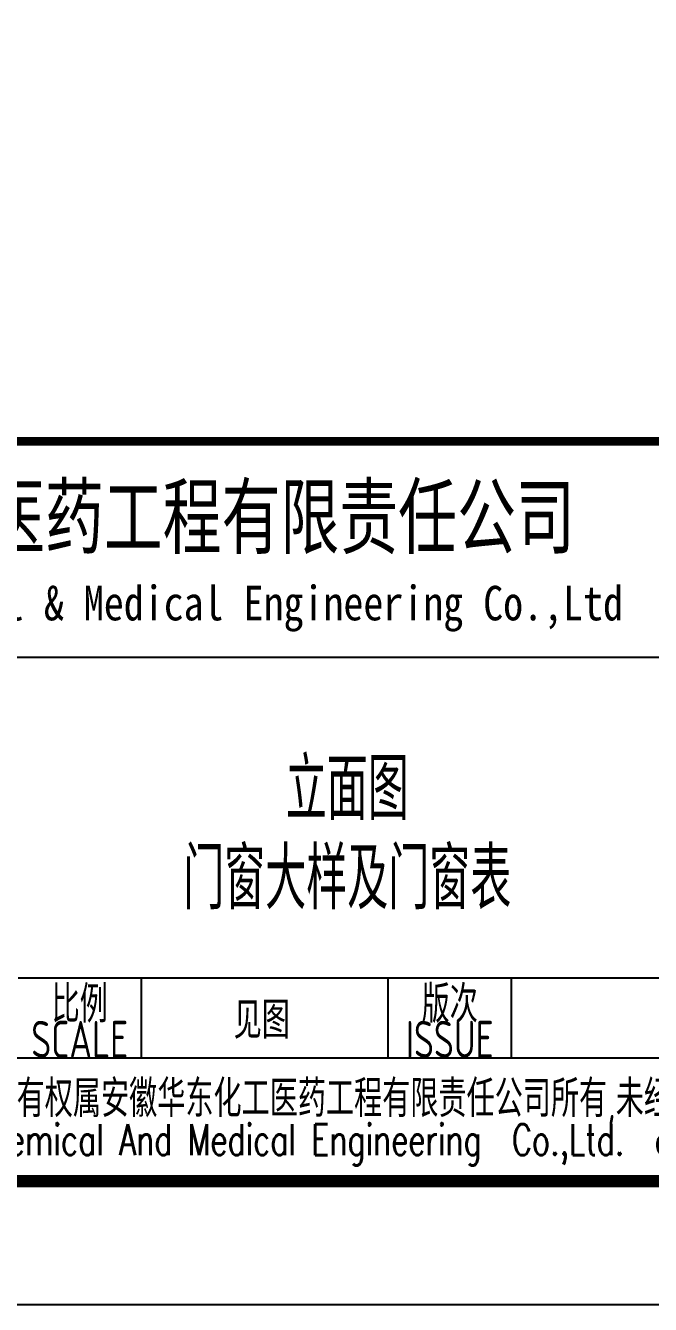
# Model space of a CAD drawing. Extents: x 4678611 to 4812712, y -485691 to -238224.
# Drawn here: x 4779333 to 4784399, y -485691 to -475319 of the extents above; entities that cross this region are included whole.
import ezdxf
from ezdxf.enums import TextEntityAlignment as Align

# ---------------------------------------------------------------- set-up
doc = ezdxf.new("R2010")
doc.units = 0
doc.header["$LTSCALE"] = 1000
doc.header["$MEASUREMENT"] = 0
doc.layers.get('0').update_dxf_attribs({"linetype": 'CONTINUOUS'})
doc.layers.add('PUB_TITLE', color=4, linetype='CONTINUOUS')
doc.styles.add('AHD', font='sceie.shx', dxfattribs={"width": 0.7, "bigfont": 'sceic.shx'})
doc.styles.add('ECEC_TQ', font='txt_l.shx', dxfattribs={"bigfont": 'hztxt_l.shx'})
doc.styles.add('sceie', font='sceie.shx', dxfattribs={"bigfont": 'sceic.shx'})
doc.styles.add('宋体', font='', dxfattribs={"width": 0.7})
doc.styles.get('宋体').set_extended_font_data('SimSun')

msp = doc.modelspace()

# ---------------------------------------------------------------- linework, layer by layer
for p, q in [((4773772.5, -480440.7), (4784772.5, -480440.7)), ((4779272.5, -483040.7), (4791772.5, -483040.7)), ((4780272.5, -483690.7), (4780272.5, -483040.7)), ((4782272.5, -483690.7), (4782272.5, -483040.7)), ((4783272.5, -483690.7), (4783272.5, -483040.7)), ((4773772.5, -483690.7), (4791772.5, -483690.7)), ((4773772.5, -484690.7), (4791772.5, -484690.7))]:
    msp.add_line(p, q)
at = {"const_width": 70}
msp.add_lwpolyline([(4791772.5, -478690.7), (4773772.5, -478690.7)], dxfattribs=at)
at = {"layer": 'PUB_TITLE', "color": 4}
msp.add_lwpolyline([(4708672.5, -485690.7), (4792772.5, -485690.7), (4792772.5, -426290.7), (4708672.5, -426290.7)], close=True, dxfattribs=at)
at = {"layer": 'PUB_TITLE', "color": 4, "const_width": 100}
msp.add_lwpolyline([(4711172.5, -484690.7), (4791772.5, -484690.7), (4791772.5, -427290.7), (4711172.5, -427290.7)], close=True, dxfattribs=at)

# ---------------------------------------------------------------- texts
for s, height, style, width, p in [('安徽华东化工医药工程有限责任公司', 500, '宋体', 0.7, (4779967.4, -479290.7)), ('Anhui Huadong Chemical & Medical Engineering Co.,Ltd', 280, '宋体', 0.85, (4779967.4, -480040.7)), ('立面图', 500, 'AHD', 0.7, (4781941.4, -481483.1)), ('门窗大样及门窗表', 500, 'AHD', 0.7, (4781941.4, -482209.4)), ('比例', 300, 'sceie', 0.8, (4779772.5, -483240.7)), ('版次', 300, 'sceie', 0.8, (4782772.5, -483240.7)), ('见图', 300, 'sceie', 0.8, (4781248.4, -483377.7)), ('SCALE', 300, 'sceie', 0.8, (4779772.5, -483540.7)), ('ISSUE', 300, 'sceie', 0.8, (4782772.5, -483540.7)), ('本文件专有权属安徽华东化工医药工程有限责任公司所有,未经许可不得复制或转让给第三方', 300, 'sceie', 0.8, (4782943.6, -484039.7)), ('The proprietary right of this document belongs to Anhui Huadong Chemical And Medical Engineering  Co.,Ltd.  and any replication or transfer to the 3rd. side is forbidden without its permission. ', 250, 'ECEC_TQ', 0.72, (4782772.5, -484390.7))]:
    msp.add_text(s, height=height, dxfattribs=dict(style=style, width=width)).set_placement(p, align=Align.MIDDLE)

doc.saveas('drawing.dxf')
